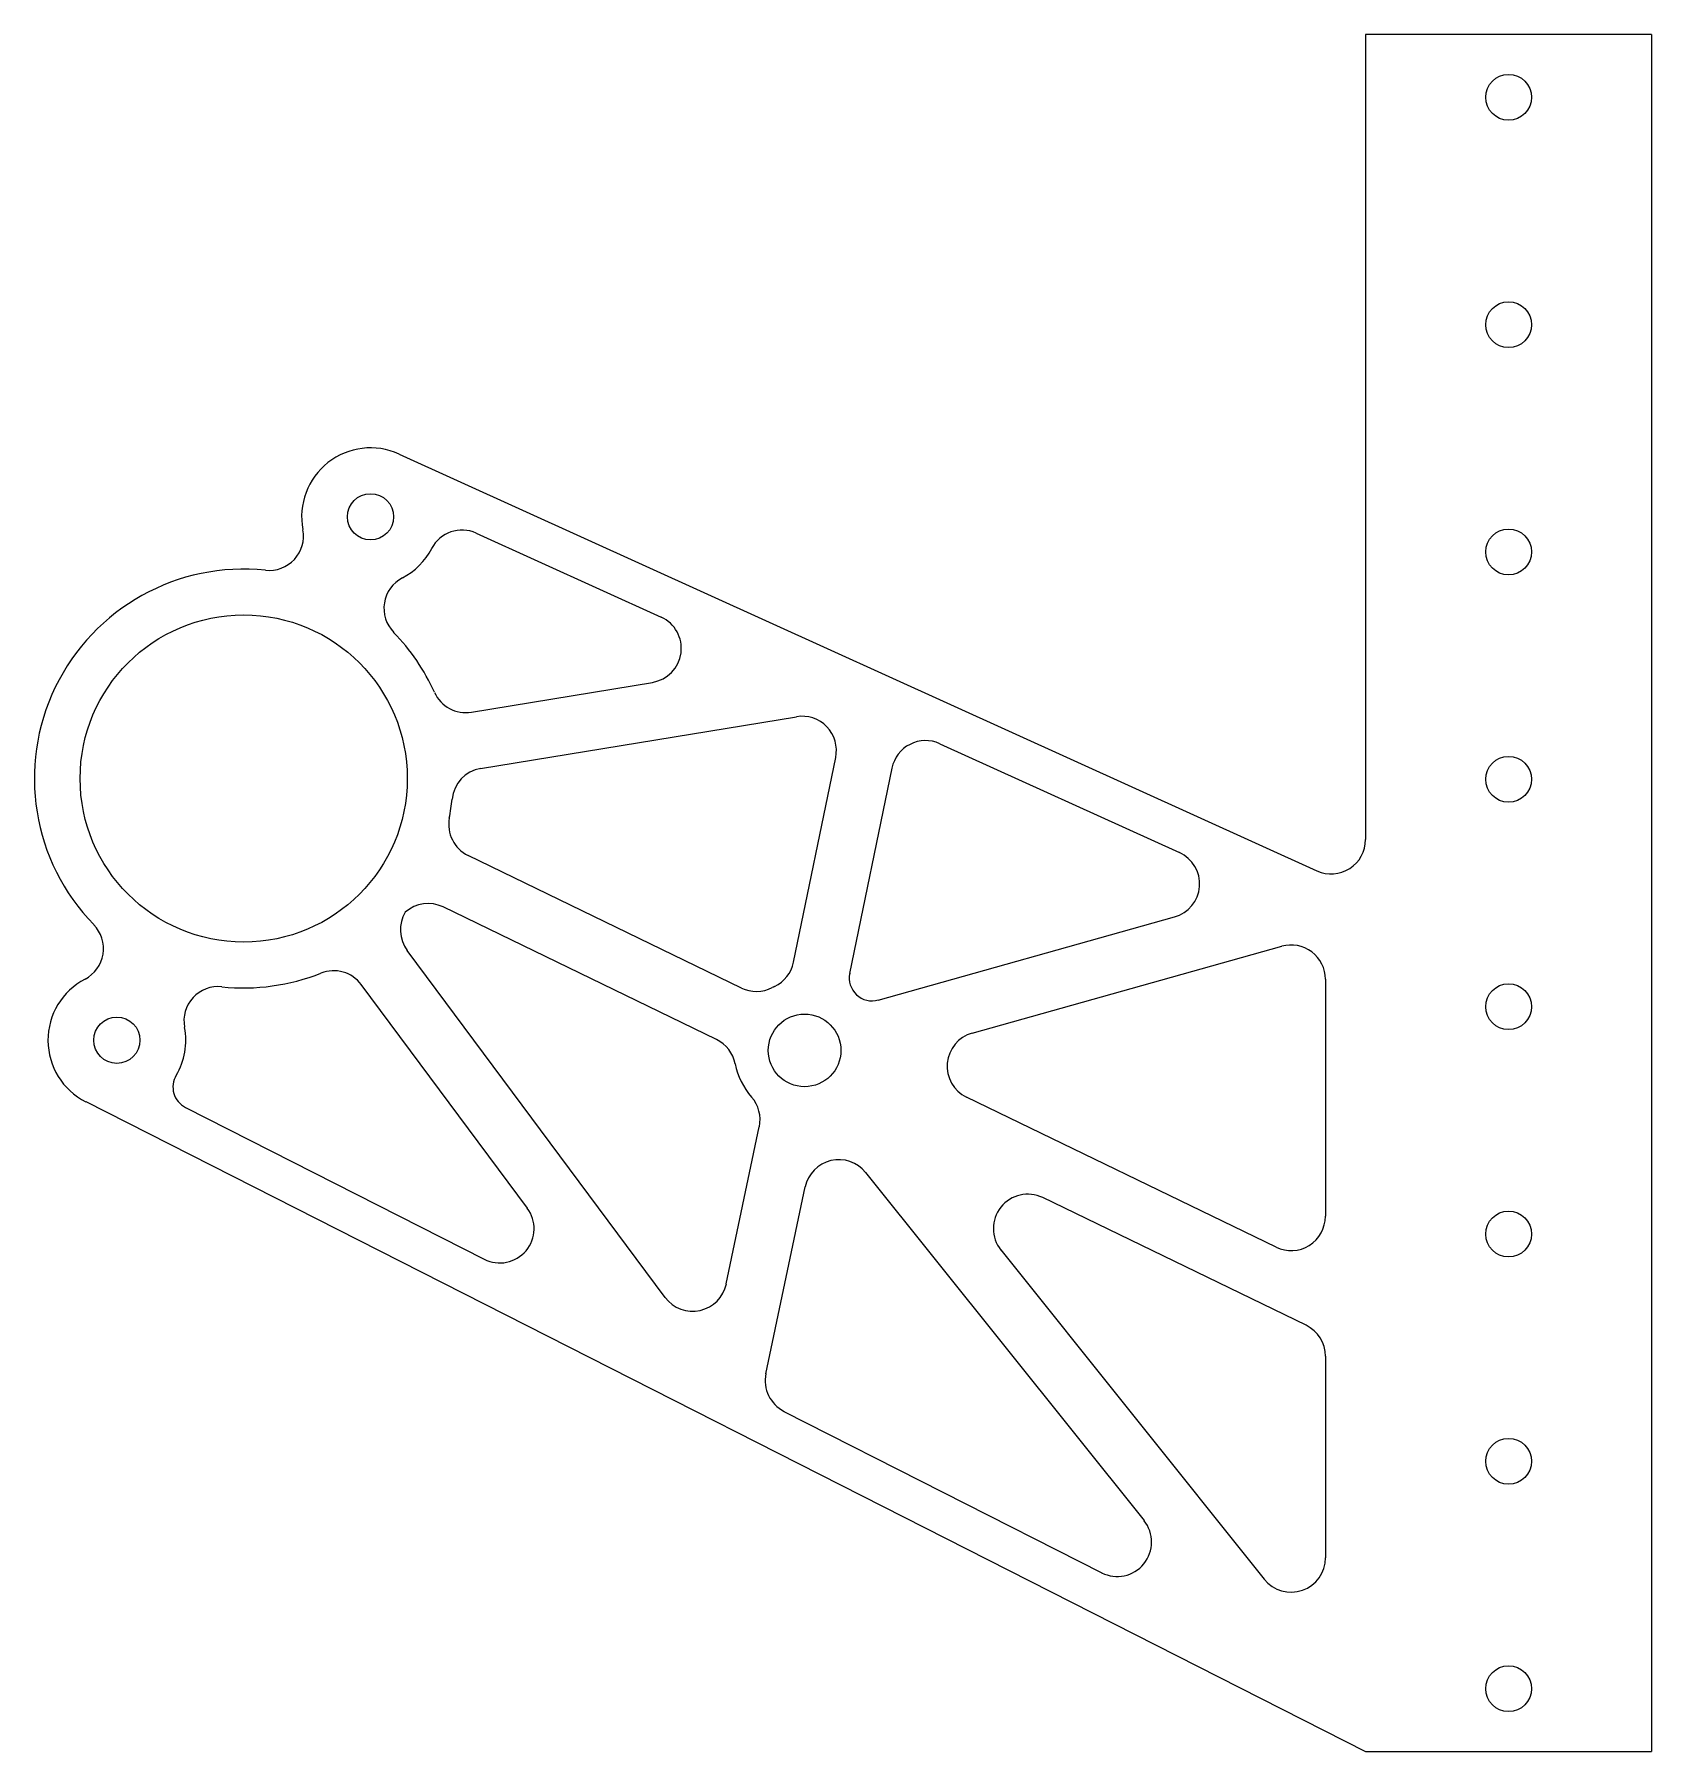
# Model space of a CAD drawing. Extents: x -129 to 13, y 0 to 150.
import ezdxf

# ---------------------------------------------------------------- set-up
doc = ezdxf.new("R2010")
doc.units = 0
doc.header["$MEASUREMENT"] = 0
doc.layers.add('VISIBLE', color=7, linetype='CONTINUOUS')

msp = doc.modelspace()

# ---------------------------------------------------------------- linework, layer by layer
at = {"layer": 'VISIBLE'}
for p, q in [((12.5, 150), (-12.5, 150)), ((-12.5, 150), (-12.5, 79.66)), ((12.5, 150), (12.5, 0)), ((-96.93, 113.34), (-16.74, 76.93)), ((-90.18, 106.43), (-74.03, 99.1)), ((-90.61, 90.8), (-74.79, 93.4)), ((-89.8, 85.87), (-62.2, 90.4)), ((-49.69, 88.04), (-28.75, 78.54)), ((-62.47, 68.95), (-58.78, 86.84)), ((-57.56, 67.98), (-53.86, 85.91)), ((-67.02, 66.7), (-90.9, 78.28)), ((-69.2, 62.2), (-93.08, 73.78)), ((-55.06, 65.65), (-29.18, 72.92)), ((-73.68, 39.68), (-96.22, 69.99)), ((-46.86, 62.76), (-19.81, 70.35)), ((-85.72, 47.48), (-100.23, 67)), ((-16, 67.46), (-16, 46.76)), ((-20.31, 44.06), (-47.36, 57.17)), ((-124.3, 56.78), (-12.5, 0)), ((-115.58, 56.27), (-89.48, 43.02)), ((-68.34, 40.85), (-65.46, 54.58)), ((-56.17, 50.59), (-31.84, 20.18)), ((-64.88, 33.01), (-61.45, 49.33)), ((-17.69, 37.24), (-40.7, 48.39)), ((-44.35, 43.82), (-21.34, 15.06)), ((-16, 34.54), (-16, 16.93)), ((-63.3, 29.72), (-35.54, 15.63)), ((-12.5, 0), (12.5, 0))]:
    msp.add_line(p, q, dxfattribs=at)
for centre, radius in [((0, 144.5), 2), ((0, 124.64), 2), ((-99.42, 107.86), 2.02), ((0, 104.79), 2), ((-110.5, 85), 14.29), ((0, 84.93), 2), ((0, 65.07), 2), ((-121.58, 62.14), 2.02), ((-61.5, 61.25), 3.17), ((0, 45.21), 2), ((0, 25.36), 2), ((0, 5.5), 2)]:
    msp.add_circle(centre, radius, dxfattribs=at)
for centre, radius, start, end in [((-99.42, 107.86), 6.02, 65.5791, 190.7506), ((-108.28, 106.17), 3, 264.022, 10.7506), ((-91.42, 103.7), 3, 65.5791, 152.5253), ((-99.42, 107.86), 6.02, 297.5311, 332.5253), ((-110.5, 85), 18.29, 84.022, 224.2597), ((-95.25, 99.86), 3, 117.5311, 224.2597), ((-75.27, 96.36), 3, 279.3339, 65.5791), ((-110.5, 85), 18.29, 24.3053, 44.2597), ((-91.1, 93.76), 3, 204.3053, 279.3339), ((-61.72, 87.44), 3, 348.356, 99.3339), ((-50.93, 85.31), 3, 65.5791, 168.356), ((-89.31, 82.91), 3, 99.3339, 174.3625), ((-110.5, 85), 18.29, 349.1122, 354.3625), ((-89.59, 80.98), 3, 169.1122, 244.1408), ((-15.5, 79.66), 3, 245.5791, 0), ((-29.99, 75.8), 3, 285.6748, 65.5791), ((-94.39, 71.08), 3, 64.1408, 131.7068), ((-125.75, 70.14), 3, 297.5311, 44.2597), ((-93.81, 71.78), 3, 149.0695, 216.6354), ((-19, 67.46), 3, 0, 105.6748), ((-110.5, 85), 18.29, 264.022, 291.664), ((-102.64, 65.21), 3, 36.6354, 111.664), ((-65.4, 69.55), 3, 295.1869, 348.356), ((-55.6, 67.58), 2, 168.356, 285.6748), ((-121.58, 62.14), 6.02, 117.5311, 243.0777), ((-112.72, 63.83), 3, 84.022, 190.7506), ((-65.71, 69.4), 3, 244.1408, 297.3099), ((-61.5, 61.25), 6.17, 115.1869, 117.3099), ((-121.58, 62.14), 6.02, 329.3635, 10.7506), ((-70.51, 59.5), 3, 10.9717, 64.1408), ((-46.05, 59.87), 3, 105.6748, 244.1408), ((-61.5, 61.25), 6.17, 190.9717, 221.3077), ((-114.68, 58.06), 2, 149.3635, 243.0777), ((-68.39, 55.19), 3, 348.1385, 41.3077), ((-58.51, 48.71), 3, 38.6598, 168.1385), ((-42.01, 45.69), 3, 64.1408, 218.6598), ((-88.13, 45.69), 3, 243.0777, 36.6354), ((-19, 46.76), 3, 244.1408, 0), ((-71.27, 41.47), 3, 216.6354, 348.1385), ((-19, 34.54), 3, 0, 64.1408), ((-61.94, 32.4), 3, 168.1385, 243.0777), ((-34.19, 18.3), 3, 243.0777, 38.6598), ((-19, 16.93), 3, 218.6598, 0)]:
    msp.add_arc(centre, radius, start, end, dxfattribs=at)

doc.saveas('drawing.dxf')
